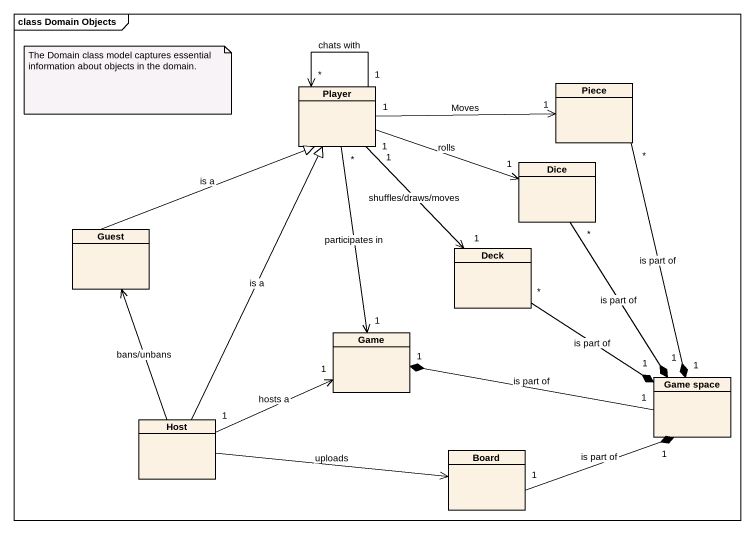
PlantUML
@startuml
mainframe class Domain Objects
hide circle
hide empty members
class Player
class Piece
class Dice
class Guest
class Deck
class Game
class "Game space" as Game_space
class Host
class Board
Player "1" --> "*" Player : chats with
Player "1" -right-> "1" Piece : Moves
Player "1" -right-> "1" Dice : rolls
Player "1" --> "1" Deck : shuffles/draws/moves
Player "*" --> "1" Game : participates in
Piece "*" --* "1" Game_space : is part of
Dice "*" --* "1" Game_space : is part of
Guest -up-|> Player : is a
Deck "*" --* "1" Game_space : is part of
Game_space "1" -left-* "1" Game : is part of
Host -up-|> Player : is a
Host -up-> Guest : bans/unbans
Host "1" -right-> "1" Game : hosts a
Host -right-> Board : uploads
Board "1" -right-* "1" Game_space : is part of
note as N1
  The Domain class model captures essential information about objects in the domain.
end note
@enduml
